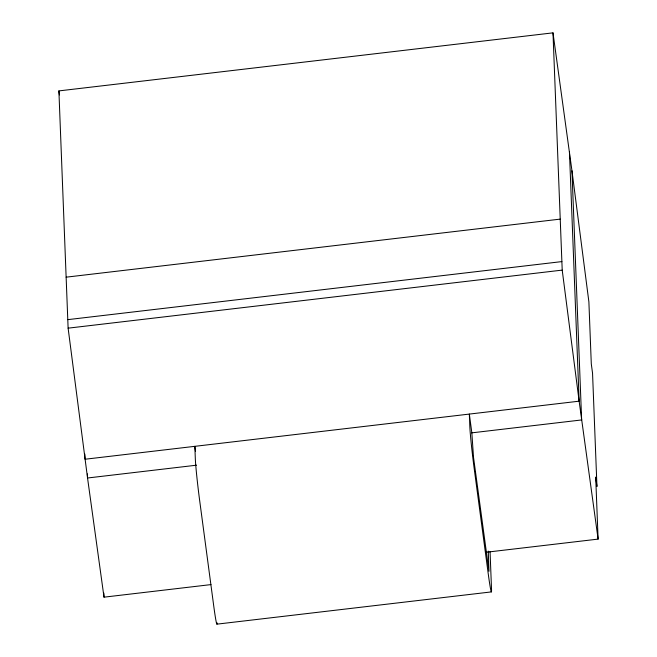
<?xml version="1.0" encoding="UTF-8"?>
<svg xmlns="http://www.w3.org/2000/svg" width="657" height="657" viewBox="0 0 657 657"><rect width="100%" height="100%" fill="white"/><g stroke="black" fill="none" stroke-linecap="round" stroke-linejoin="round"><path stroke-width="0.99" d="M210.979 584.599L104.011 597.164L87.545 478L68.114 328.163L58.892 90.904L552.989 32.85L571.96 170.779L588.886 301.85L591.292 363.855L592.548 373.233L596.95 486.492L595.694 477.105L598.108 539.11L486.04 552.274M66.135 277.172L560.232 219.118M67.786 319.647L561.883 261.593M68.114 328.163L562.211 270.109L552.989 32.85M196.55 465.189L87.545 478L87.389 473.894M471.619 432.873L581.642 419.946L571.96 170.779M216.925 624.15L491.42 591.9M598.108 539.11L579.137 401.181L562.211 270.109M58.892 90.904L59.45 94.945M195.499 451.269L194.842 446.333L195.318 458.685A32.07 1.125 83.3 0 0 199.703 500.831L213.665 605.45A32.07 1.125 83.3 0 0 217.056 622.803M569.455 152.013L579.137 401.181L85.04 459.235L84.843 454.102M490.065 551.65L491.518 589.083A32.07 1.125 83.3 0 1 488.159 573.2L474.198 468.572A32.07 1.125 83.3 0 1 469.821 426.426L469.336 414.082L471.841 432.848L473.508 457.272L488.98 571.311L488.266 551.092M103.847 593.099L104.011 597.164"/></g></svg>
